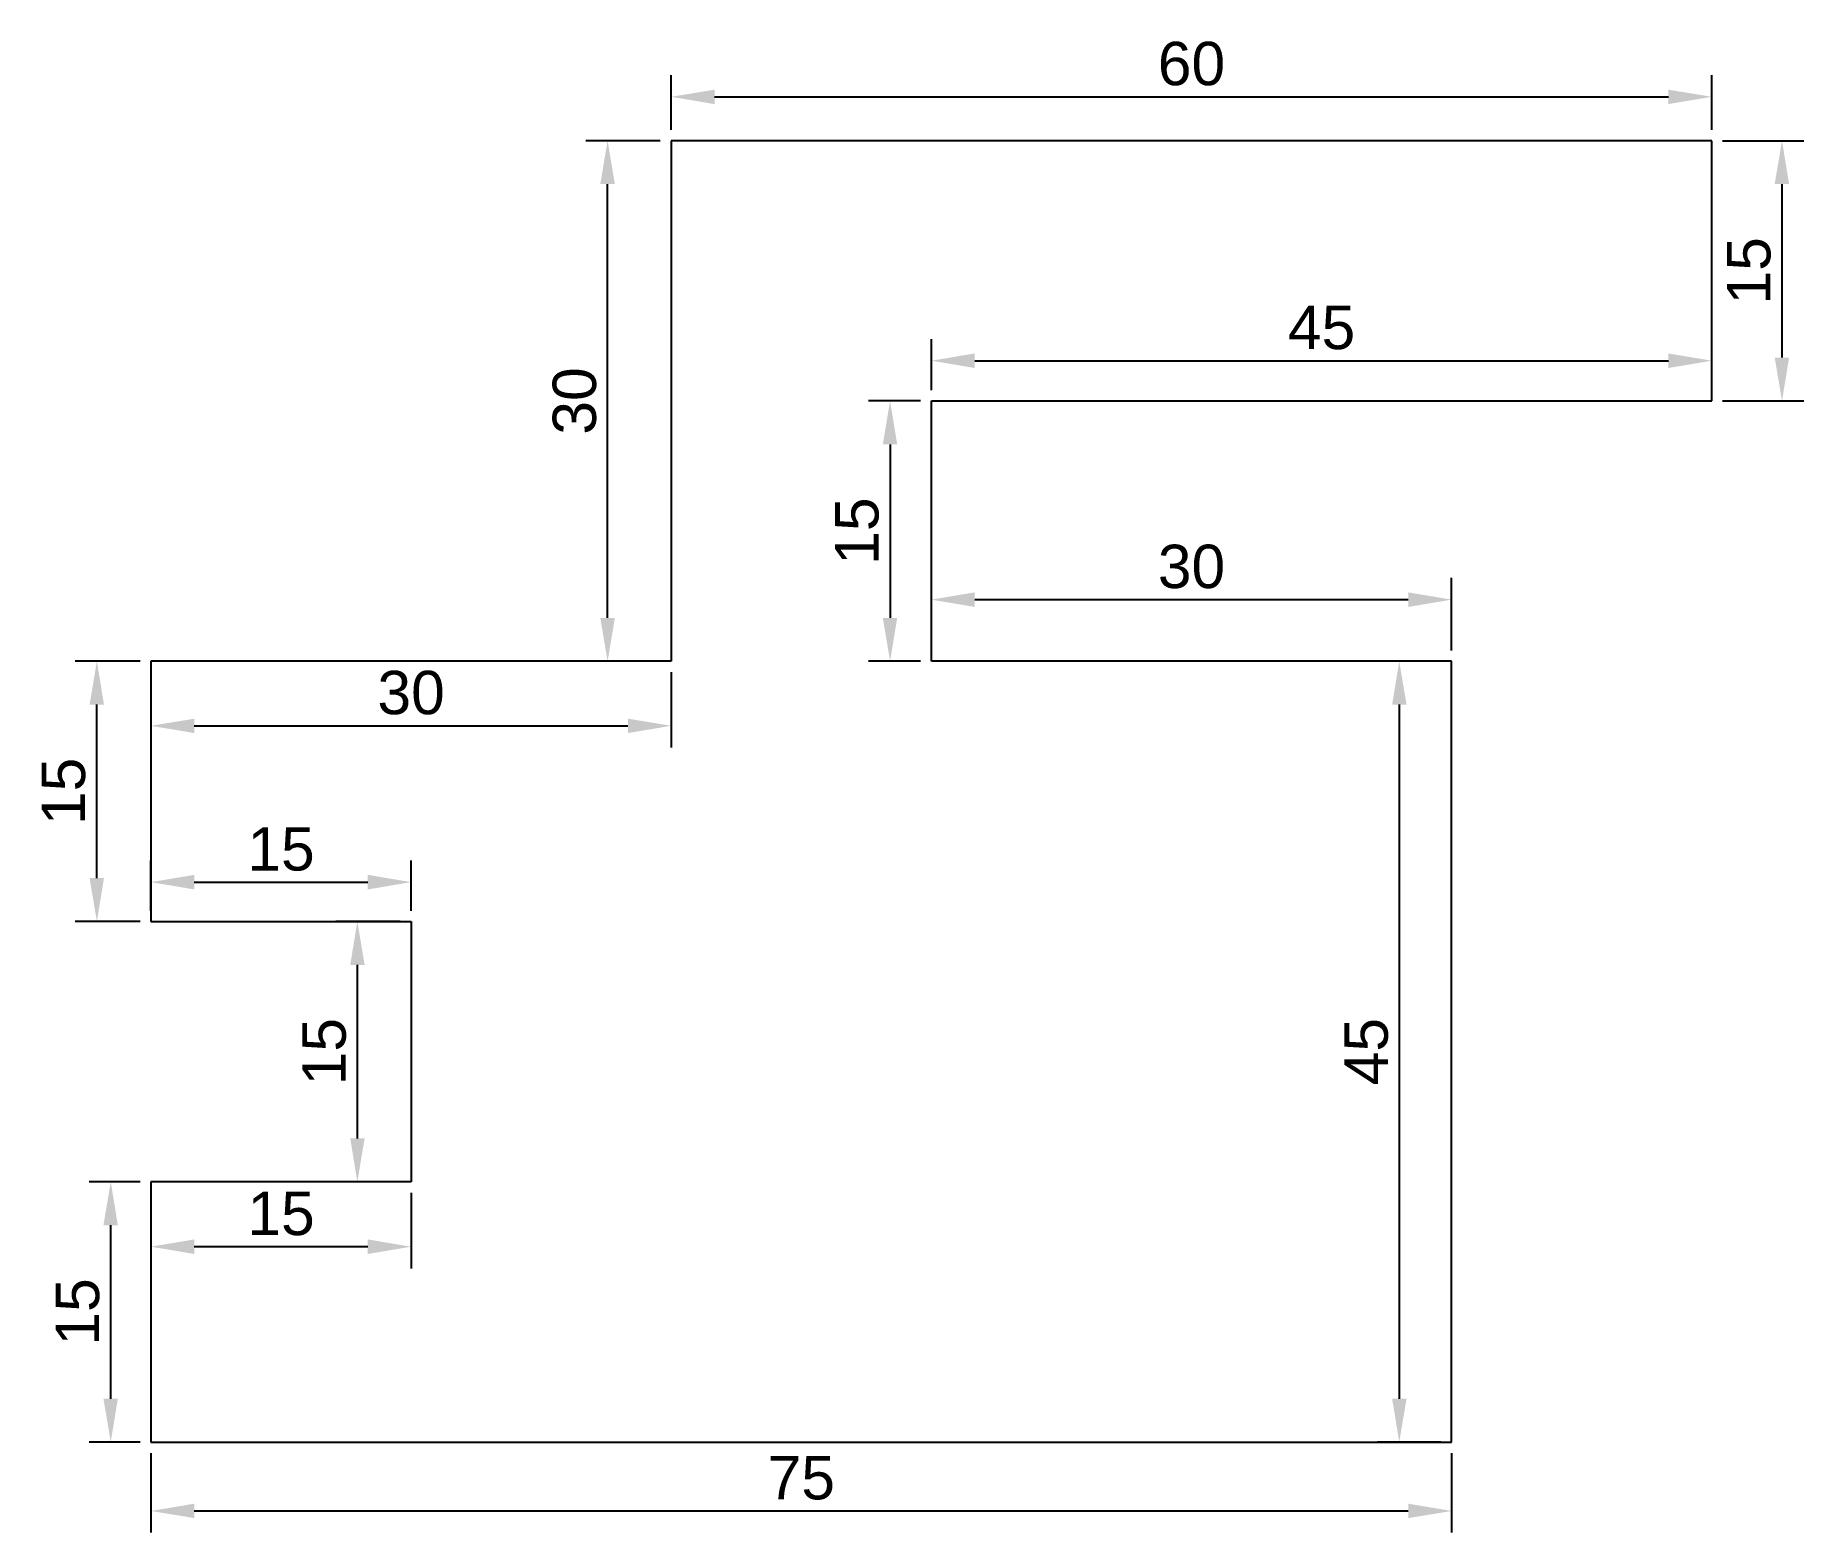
# Model space of a CAD drawing. Header units: millimetres. Extents: x 1232 to 1334, y 1249 to 1335.
import ezdxf

# ---------------------------------------------------------------- set-up
doc = ezdxf.new("R2010")
doc.units = ezdxf.units.MM
doc.styles.get("Standard").update_dxf_attribs({"font": 'arial.ttf'})
doc.dimstyles.new('ISO-25', dxfattribs={"dimtxt": 2.5, "dimasz": 2.5, "dimexe": 1.25, "dimexo": 0.625, "dimtad": 1, "dimtxsty": 'Standard', "dimcen": 2.5, "dimadec": 0, "dimazin": 0, "dimtfac": 1, "dimtmove": 0, "dimatfit": 3, "dimfxl": 1, "dimarcsym": 0})

# ---------------------------------------------------------------- blocks, each defined once
blk = doc.blocks.new('*D1')
at = {"color": 0, "lineweight": -2, "transparency": 16777216}
for p, q in [((1238.23, 1253.73), (1238.23, 1249.14)), ((1313.23, 1253.73), (1313.23, 1249.14)), ((1240.73, 1250.39), (1310.73, 1250.39))]:
    blk.add_line(p, q, dxfattribs=at)
at = {"color": 0, "transparency": 16777216}
for points in [[(1240.73, 1250.81), (1240.73, 1249.98), (1238.23, 1250.39)], [(1310.73, 1250.81), (1310.73, 1249.98), (1313.23, 1250.39)]]:
    blk.add_solid(points, dxfattribs=at)
at = {"layer": 'Defpoints', "color": 0, "transparency": 16777216}
for p in [(1238.23, 1254.36), (1313.23, 1254.36), (1313.23, 1250.39)]:
    blk.add_point(p, dxfattribs=at)
at = {"color": 0, "transparency": 16777216, "insert": (1275.73, 1252.29), "char_height": 2.5, "attachment_point": 5}
blk.add_mtext('75', dxfattribs=at)
blk = doc.blocks.new('*D2')
at = {"color": 0, "lineweight": -2, "transparency": 16777216}
for p, q in [((1312.6, 1299.36), (1308.96, 1299.36)), ((1310.21, 1296.86), (1310.21, 1256.86)), ((1312.6, 1254.36), (1308.96, 1254.36))]:
    blk.add_line(p, q, dxfattribs=at)
at = {"color": 0, "transparency": 16777216}
for points in [[(1309.8, 1296.86), (1310.63, 1296.86), (1310.21, 1299.36)], [(1309.8, 1256.86), (1310.63, 1256.86), (1310.21, 1254.36)]]:
    blk.add_solid(points, dxfattribs=at)
at = {"layer": 'Defpoints', "color": 0, "transparency": 16777216}
for p in [(1313.23, 1299.36), (1310.21, 1254.36), (1313.23, 1254.36)]:
    blk.add_point(p, dxfattribs=at)
at = {"color": 0, "transparency": 16777216, "insert": (1308.32, 1276.86), "char_height": 2.5, "attachment_point": 5, "rotation": 90}
blk.add_mtext('45', dxfattribs=at)
blk = doc.blocks.new('*D3')
at = {"color": 0, "lineweight": -2, "transparency": 16777216}
for p, q in [((1283.23, 1299.98), (1283.23, 1304.16)), ((1313.23, 1299.98), (1313.23, 1304.16)), ((1285.73, 1302.91), (1310.73, 1302.91))]:
    blk.add_line(p, q, dxfattribs=at)
at = {"color": 0, "transparency": 16777216}
for points in [[(1285.73, 1303.33), (1285.73, 1302.49), (1283.23, 1302.91)], [(1310.73, 1303.33), (1310.73, 1302.49), (1313.23, 1302.91)]]:
    blk.add_solid(points, dxfattribs=at)
at = {"layer": 'Defpoints', "color": 0, "transparency": 16777216}
for p in [(1313.23, 1302.91), (1283.23, 1299.36), (1313.23, 1299.36)]:
    blk.add_point(p, dxfattribs=at)
at = {"color": 0, "transparency": 16777216, "insert": (1298.23, 1304.81), "char_height": 2.5, "attachment_point": 5}
blk.add_mtext('30', dxfattribs=at)
blk = doc.blocks.new('*D4')
at = {"color": 0, "lineweight": -2, "transparency": 16777216}
for p, q in [((1282.6, 1314.36), (1279.6, 1314.36)), ((1280.85, 1311.86), (1280.85, 1301.86)), ((1282.6, 1299.36), (1279.6, 1299.36))]:
    blk.add_line(p, q, dxfattribs=at)
at = {"color": 0, "transparency": 16777216}
for points in [[(1280.43, 1311.86), (1281.26, 1311.86), (1280.85, 1314.36)], [(1280.43, 1301.86), (1281.26, 1301.86), (1280.85, 1299.36)]]:
    blk.add_solid(points, dxfattribs=at)
at = {"layer": 'Defpoints', "color": 0, "transparency": 16777216}
for p in [(1283.23, 1314.36), (1280.85, 1299.36), (1283.23, 1299.36)]:
    blk.add_point(p, dxfattribs=at)
at = {"color": 0, "transparency": 16777216, "insert": (1278.95, 1306.86), "char_height": 2.5, "attachment_point": 5, "rotation": 90}
blk.add_mtext('15', dxfattribs=at)
blk = doc.blocks.new('*D5')
at = {"color": 0, "lineweight": -2, "transparency": 16777216}
for p, q in [((1237.6, 1269.36), (1234.66, 1269.36)), ((1235.91, 1256.86), (1235.91, 1266.86)), ((1237.6, 1254.36), (1234.66, 1254.36))]:
    blk.add_line(p, q, dxfattribs=at)
at = {"color": 0, "transparency": 16777216}
for points in [[(1235.49, 1266.86), (1236.32, 1266.86), (1235.91, 1269.36)], [(1235.49, 1256.86), (1236.32, 1256.86), (1235.91, 1254.36)]]:
    blk.add_solid(points, dxfattribs=at)
at = {"layer": 'Defpoints', "color": 0, "transparency": 16777216}
for p in [(1235.91, 1269.36), (1238.23, 1269.36), (1238.23, 1254.36)]:
    blk.add_point(p, dxfattribs=at)
at = {"color": 0, "transparency": 16777216, "insert": (1234.01, 1261.86), "char_height": 2.5, "attachment_point": 5, "rotation": 90}
blk.add_mtext('15', dxfattribs=at)
blk = doc.blocks.new('*D6')
at = {"color": 0, "lineweight": -2, "transparency": 16777216}
for p, q in [((1238.23, 1268.73), (1238.23, 1264.37)), ((1253.23, 1268.73), (1253.23, 1264.37)), ((1250.73, 1265.62), (1240.73, 1265.62))]:
    blk.add_line(p, q, dxfattribs=at)
at = {"color": 0, "transparency": 16777216}
for points in [[(1240.73, 1266.04), (1240.73, 1265.2), (1238.23, 1265.62)], [(1250.73, 1266.04), (1250.73, 1265.2), (1253.23, 1265.62)]]:
    blk.add_solid(points, dxfattribs=at)
at = {"layer": 'Defpoints', "color": 0, "transparency": 16777216}
for p in [(1238.23, 1269.36), (1253.23, 1269.36), (1238.23, 1265.62)]:
    blk.add_point(p, dxfattribs=at)
at = {"color": 0, "transparency": 16777216, "insert": (1245.73, 1267.52), "char_height": 2.5, "attachment_point": 5}
blk.add_mtext('15', dxfattribs=at)
blk = doc.blocks.new('*D7')
at = {"color": 0, "lineweight": -2, "transparency": 16777216}
for p, q in [((1252.6, 1284.36), (1248.88, 1284.36)), ((1250.13, 1271.86), (1250.13, 1281.86)), ((1252.6, 1269.36), (1248.88, 1269.36))]:
    blk.add_line(p, q, dxfattribs=at)
at = {"color": 0, "transparency": 16777216}
for points in [[(1249.72, 1281.86), (1250.55, 1281.86), (1250.13, 1284.36)], [(1249.72, 1271.86), (1250.55, 1271.86), (1250.13, 1269.36)]]:
    blk.add_solid(points, dxfattribs=at)
at = {"layer": 'Defpoints', "color": 0, "transparency": 16777216}
for p in [(1250.13, 1284.36), (1253.23, 1284.36), (1253.23, 1269.36)]:
    blk.add_point(p, dxfattribs=at)
at = {"color": 0, "transparency": 16777216, "insert": (1248.23, 1276.86), "char_height": 2.5, "attachment_point": 5, "rotation": 90}
blk.add_mtext('15', dxfattribs=at)
blk = doc.blocks.new('*D8')
at = {"color": 0, "lineweight": -2, "transparency": 16777216}
for p, q in [((1238.23, 1284.98), (1238.23, 1287.88)), ((1253.23, 1284.98), (1253.23, 1287.88)), ((1240.73, 1286.63), (1250.73, 1286.63))]:
    blk.add_line(p, q, dxfattribs=at)
at = {"color": 0, "transparency": 16777216}
for points in [[(1240.73, 1287.05), (1240.73, 1286.21), (1238.23, 1286.63)], [(1250.73, 1287.05), (1250.73, 1286.21), (1253.23, 1286.63)]]:
    blk.add_solid(points, dxfattribs=at)
at = {"layer": 'Defpoints', "color": 0, "transparency": 16777216}
for p in [(1253.23, 1286.63), (1238.23, 1284.36), (1253.23, 1284.36)]:
    blk.add_point(p, dxfattribs=at)
at = {"color": 0, "transparency": 16777216, "insert": (1245.73, 1288.53), "char_height": 2.5, "attachment_point": 5}
blk.add_mtext('15', dxfattribs=at)
blk = doc.blocks.new('*D9')
at = {"color": 0, "lineweight": -2, "transparency": 16777216}
for p, q in [((1237.6, 1299.36), (1233.86, 1299.36)), ((1235.11, 1286.86), (1235.11, 1296.86)), ((1237.6, 1284.36), (1233.86, 1284.36))]:
    blk.add_line(p, q, dxfattribs=at)
at = {"color": 0, "transparency": 16777216}
for points in [[(1234.69, 1296.86), (1235.52, 1296.86), (1235.11, 1299.36)], [(1234.69, 1286.86), (1235.52, 1286.86), (1235.11, 1284.36)]]:
    blk.add_solid(points, dxfattribs=at)
at = {"layer": 'Defpoints', "color": 0, "transparency": 16777216}
for p in [(1235.11, 1299.36), (1238.23, 1299.36), (1238.23, 1284.36)]:
    blk.add_point(p, dxfattribs=at)
at = {"color": 0, "transparency": 16777216, "insert": (1233.2, 1291.86), "char_height": 2.5, "attachment_point": 5, "rotation": 90}
blk.add_mtext('15', dxfattribs=at)
blk = doc.blocks.new('*D10')
at = {"color": 0, "lineweight": -2, "transparency": 16777216}
for p, q in [((1238.23, 1298.73), (1238.23, 1294.39)), ((1268.23, 1298.73), (1268.23, 1294.39)), ((1240.73, 1295.64), (1265.73, 1295.64))]:
    blk.add_line(p, q, dxfattribs=at)
at = {"color": 0, "transparency": 16777216}
for points in [[(1240.73, 1296.05), (1240.73, 1295.22), (1238.23, 1295.64)], [(1265.73, 1296.05), (1265.73, 1295.22), (1268.23, 1295.64)]]:
    blk.add_solid(points, dxfattribs=at)
at = {"layer": 'Defpoints', "color": 0, "transparency": 16777216}
for p in [(1238.23, 1299.36), (1268.23, 1299.36), (1268.23, 1295.64)]:
    blk.add_point(p, dxfattribs=at)
at = {"color": 0, "transparency": 16777216, "insert": (1253.23, 1297.54), "char_height": 2.5, "attachment_point": 5}
blk.add_mtext('30', dxfattribs=at)
blk = doc.blocks.new('*D11')
at = {"color": 0, "lineweight": -2, "transparency": 16777216}
for p, q in [((1267.6, 1329.36), (1263.31, 1329.36)), ((1264.56, 1301.86), (1264.56, 1326.86)), ((1267.6, 1299.36), (1263.31, 1299.36))]:
    blk.add_line(p, q, dxfattribs=at)
at = {"color": 0, "transparency": 16777216}
for points in [[(1264.14, 1326.86), (1264.98, 1326.86), (1264.56, 1329.36)], [(1264.14, 1301.86), (1264.98, 1301.86), (1264.56, 1299.36)]]:
    blk.add_solid(points, dxfattribs=at)
at = {"layer": 'Defpoints', "color": 0, "transparency": 16777216}
for p in [(1264.56, 1329.36), (1268.23, 1329.36), (1268.23, 1299.36)]:
    blk.add_point(p, dxfattribs=at)
at = {"color": 0, "transparency": 16777216, "insert": (1262.66, 1314.36), "char_height": 2.5, "attachment_point": 5, "rotation": 90}
blk.add_mtext('30', dxfattribs=at)
blk = doc.blocks.new('*D12')
at = {"color": 0, "lineweight": -2, "transparency": 16777216}
for p, q in [((1268.23, 1329.98), (1268.23, 1333.14)), ((1328.23, 1329.98), (1328.23, 1333.14)), ((1270.73, 1331.89), (1325.73, 1331.89))]:
    blk.add_line(p, q, dxfattribs=at)
at = {"color": 0, "transparency": 16777216}
for points in [[(1270.73, 1332.3), (1270.73, 1331.47), (1268.23, 1331.89)], [(1325.73, 1332.3), (1325.73, 1331.47), (1328.23, 1331.89)]]:
    blk.add_solid(points, dxfattribs=at)
at = {"layer": 'Defpoints', "color": 0, "transparency": 16777216}
for p in [(1328.23, 1331.89), (1268.23, 1329.36), (1328.23, 1329.36)]:
    blk.add_point(p, dxfattribs=at)
at = {"color": 0, "transparency": 16777216, "insert": (1298.23, 1333.79), "char_height": 2.5, "attachment_point": 5}
blk.add_mtext('60', dxfattribs=at)
blk = doc.blocks.new('*D13')
at = {"color": 0, "lineweight": -2, "transparency": 16777216}
for p, q in [((1283.23, 1314.98), (1283.23, 1317.93)), ((1328.23, 1314.98), (1328.23, 1317.93)), ((1285.73, 1316.68), (1325.73, 1316.68))]:
    blk.add_line(p, q, dxfattribs=at)
at = {"color": 0, "transparency": 16777216}
for points in [[(1285.73, 1317.1), (1285.73, 1316.26), (1283.23, 1316.68)], [(1325.73, 1317.1), (1325.73, 1316.26), (1328.23, 1316.68)]]:
    blk.add_solid(points, dxfattribs=at)
at = {"layer": 'Defpoints', "color": 0, "transparency": 16777216}
for p in [(1328.23, 1316.68), (1283.23, 1314.36), (1328.23, 1314.36)]:
    blk.add_point(p, dxfattribs=at)
at = {"color": 0, "transparency": 16777216, "insert": (1305.73, 1318.58), "char_height": 2.5, "attachment_point": 5}
blk.add_mtext('45', dxfattribs=at)
blk = doc.blocks.new('*D14')
at = {"color": 0, "lineweight": -2, "transparency": 16777216}
for p, q in [((1328.85, 1329.36), (1333.53, 1329.36)), ((1332.28, 1326.86), (1332.28, 1316.86)), ((1328.85, 1314.36), (1333.53, 1314.36))]:
    blk.add_line(p, q, dxfattribs=at)
at = {"color": 0, "transparency": 16777216}
for points in [[(1331.86, 1326.86), (1332.69, 1326.86), (1332.28, 1329.36)], [(1331.86, 1316.86), (1332.69, 1316.86), (1332.28, 1314.36)]]:
    blk.add_solid(points, dxfattribs=at)
at = {"layer": 'Defpoints', "color": 0, "transparency": 16777216}
for p in [(1328.23, 1329.36), (1328.23, 1314.36), (1332.28, 1314.36)]:
    blk.add_point(p, dxfattribs=at)
at = {"color": 0, "transparency": 16777216, "insert": (1330.38, 1321.86), "char_height": 2.5, "attachment_point": 5, "rotation": 90}
blk.add_mtext('15', dxfattribs=at)

msp = doc.modelspace()

# ---------------------------------------------------------------- linework, layer by layer
for p, q in [((1328.228, 1329.359), (1268.228, 1329.359)), ((1268.228, 1329.359), (1268.228, 1299.359)), ((1328.228, 1314.359), (1328.228, 1329.359)), ((1283.228, 1299.359), (1283.228, 1314.359)), ((1283.228, 1314.359), (1328.228, 1314.359)), ((1268.228, 1299.359), (1238.228, 1299.359)), ((1238.228, 1299.359), (1238.228, 1284.359)), ((1313.228, 1299.359), (1283.228, 1299.359)), ((1313.228, 1254.359), (1313.228, 1299.359)), ((1238.228, 1284.359), (1253.228, 1284.359)), ((1253.228, 1284.359), (1253.228, 1269.359)), ((1253.228, 1269.359), (1238.228, 1269.359)), ((1238.228, 1269.359), (1238.228, 1254.359)), ((1238.228, 1254.359), (1313.228, 1254.359))]:
    msp.add_line(p, q)

# ---------------------------------------------------------------- dimensions: what is measured, and where the dimension line sits
for base, p1, p2, picture, middle in [((1328.228, 1331.887), (1268.228, 1329.359), (1328.228, 1329.359), '*D12', (1298.228, 1333.789)), ((1328.228, 1316.679), (1283.228, 1314.359), (1328.228, 1314.359), '*D13', (1305.728, 1318.575)), ((1313.228, 1302.91), (1283.228, 1299.359), (1313.228, 1299.359), '*D3', (1298.228, 1304.812)), ((1268.228, 1295.636), (1238.228, 1299.359), (1268.228, 1299.359), '*D10', (1253.228, 1297.538)), ((1253.228, 1286.631), (1238.228, 1284.359), (1253.228, 1284.359), '*D8', (1245.728, 1288.533)), ((1238.228, 1265.619), (1253.228, 1269.359), (1238.228, 1269.359), '*D6', (1245.728, 1267.521)), ((1313.228, 1250.393), (1238.228, 1254.359), (1313.228, 1254.359), '*D1', (1275.728, 1252.289))]:
    dim = msp.add_linear_dim(base=base, p1=p1, p2=p2, dimstyle='ISO-25')
    dim.commit()
    dim.dimension.update_dxf_attribs({"geometry": picture, "text_midpoint": middle})
for base, p1, p2, picture, middle in [((1264.559, 1329.359), (1268.228, 1299.359), (1268.228, 1329.359), '*D11', (1262.657, 1314.359)), ((1332.278, 1314.359), (1328.228, 1329.359), (1328.228, 1314.359), '*D14', (1330.376, 1321.859)), ((1280.847, 1299.359), (1283.228, 1314.359), (1283.228, 1299.359), '*D4', (1278.945, 1306.859)), ((1235.105, 1299.359), (1238.228, 1284.359), (1238.228, 1299.359), '*D9', (1233.204, 1291.859)), ((1310.213, 1254.359), (1313.228, 1299.359), (1313.228, 1254.359), '*D2', (1308.316, 1276.859)), ((1250.132, 1284.359), (1253.228, 1269.359), (1253.228, 1284.359), '*D7', (1248.23, 1276.859)), ((1235.907, 1269.359), (1238.228, 1254.359), (1238.228, 1269.359), '*D5', (1234.005, 1261.859))]:
    dim = msp.add_linear_dim(base=base, p1=p1, p2=p2, angle=90, dimstyle='ISO-25')
    dim.commit()
    dim.dimension.update_dxf_attribs({"geometry": picture, "text_midpoint": middle})

doc.saveas('drawing.dxf')
